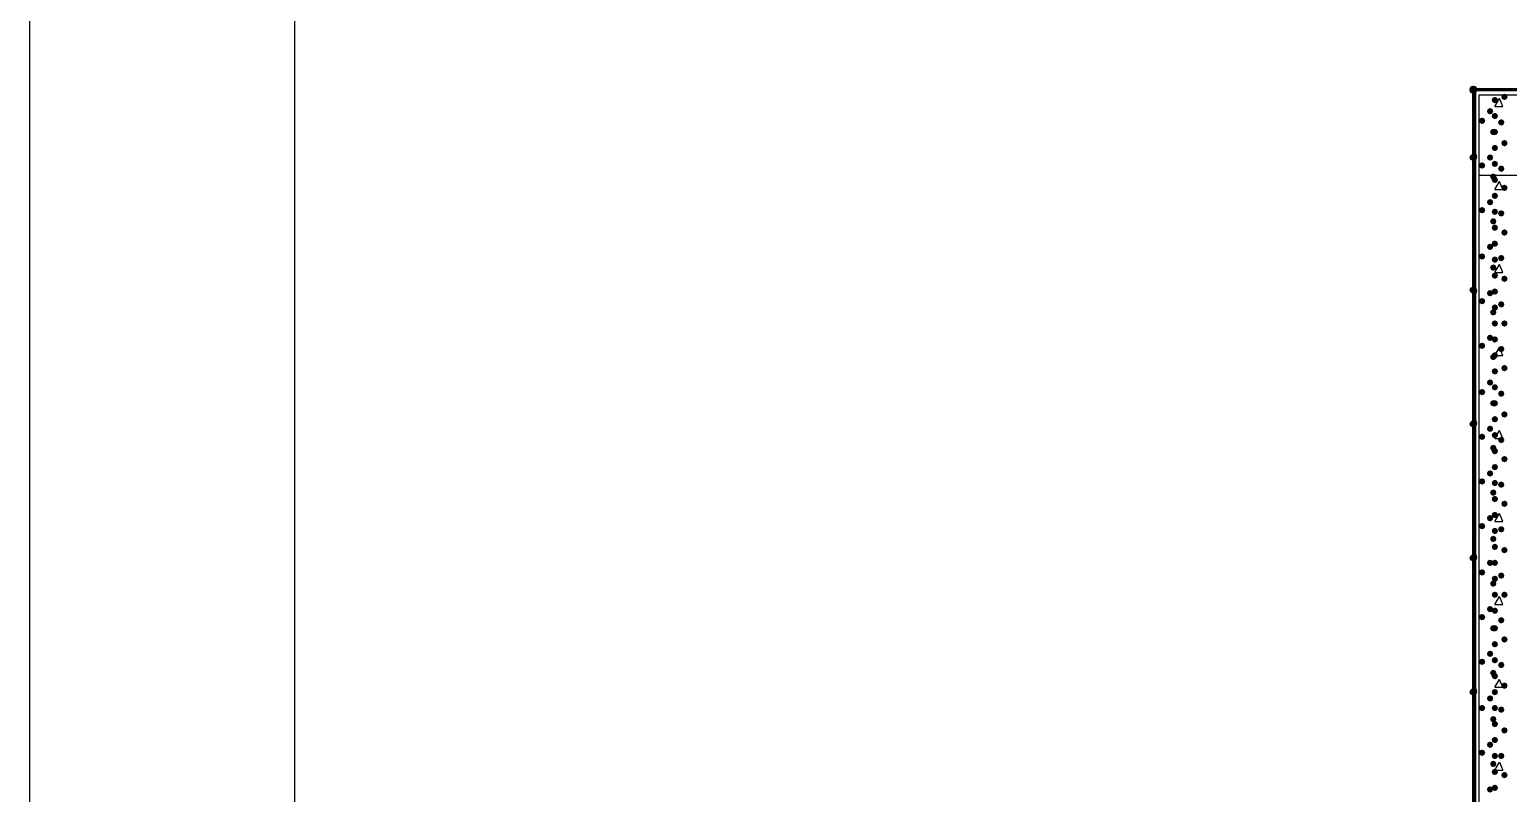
# Model space of a CAD drawing. Header units: millimetres. Extents: x 0 to 420, y 0 to 297.
# Drawn here: x 0.21 to 39.43, y 209.4 to 229.67 of the extents above; entities that cross this region are included whole.
import ezdxf

# ---------------------------------------------------------------- set-up
doc = ezdxf.new("R2010")
doc.units = ezdxf.units.MM
doc.layers.get('0').update_dxf_attribs({"linetype": 'CONTINUOUS'})

msp = doc.modelspace()

# ---------------------------------------------------------------- hatches: boundary and pattern name
at = {"true_color": 0x0000fe}
for points in [[(38.565667, 228.092), (38.540796, 228.032204), (38.481, 228.007333), (38.421204, 228.032204), (38.396333, 228.092), (38.421204, 228.151796), (38.481, 228.176667), (38.540796, 228.151796)], [(38.565667, 228.092), (38.540796, 228.032204), (38.481, 228.007333), (38.421204, 228.032204), (38.396333, 228.092), (38.421204, 228.151796), (38.481, 228.176667), (38.540796, 228.151796)], [(38.565667, 228.049667), (38.540796, 227.989871), (38.481, 227.965), (38.421204, 227.989871), (38.396333, 228.049667), (38.421204, 228.109462), (38.481, 228.134333), (38.540796, 228.109463)], [(38.608, 228.092), (38.583129, 228.032204), (38.523333, 228.007333), (38.463538, 228.032204), (38.438667, 228.092), (38.463537, 228.151796), (38.523333, 228.176667), (38.583129, 228.151796)], [(38.608, 228.092), (38.583129, 228.032204), (38.523333, 228.007333), (38.463538, 228.032204), (38.438667, 228.092), (38.463537, 228.151796), (38.523333, 228.176667), (38.583129, 228.151796)], [(38.608, 228.049667), (38.583129, 227.989871), (38.523333, 227.965), (38.463538, 227.989871), (38.438667, 228.049667), (38.463537, 228.109462), (38.523333, 228.134333), (38.583129, 228.109463)], [(38.608, 228.049667), (38.583129, 227.989871), (38.523333, 227.965), (38.463538, 227.989871), (38.438667, 228.049667), (38.463537, 228.109462), (38.523333, 228.134333), (38.583129, 228.109463)], [(38.608, 228.049667), (38.583129, 227.989871), (38.523333, 227.965), (38.463538, 227.989871), (38.438667, 228.049667), (38.463537, 228.109462), (38.523333, 228.134333), (38.583129, 228.109463)], [(38.608, 228.049667), (38.583129, 227.989871), (38.523333, 227.965), (38.463538, 227.989871), (38.438667, 228.049667), (38.463537, 228.109462), (38.523333, 228.134333), (38.583129, 228.109463)], [(38.608, 228.049667), (38.583129, 227.989871), (38.523333, 227.965), (38.463538, 227.989871), (38.438667, 228.049667), (38.463537, 228.109462), (38.523333, 228.134333), (38.583129, 228.109463)], [(38.608, 228.049667), (38.583129, 227.989871), (38.523333, 227.965), (38.463538, 227.989871), (38.438667, 228.049667), (38.463537, 228.109462), (38.523333, 228.134333), (38.583129, 228.109463)], [(38.608, 228.049667), (38.583129, 227.989871), (38.523333, 227.965), (38.463538, 227.989871), (38.438667, 228.049667), (38.463537, 228.109462), (38.523333, 228.134333), (38.583129, 228.109463)], [(38.565667, 226.271667), (38.540796, 226.211871), (38.481, 226.187), (38.421204, 226.211871), (38.396333, 226.271667), (38.421204, 226.331462), (38.481, 226.356333), (38.540796, 226.331463)], [(38.608, 226.314), (38.583129, 226.254204), (38.523333, 226.229333), (38.463538, 226.254204), (38.438667, 226.314), (38.463537, 226.373796), (38.523333, 226.398667), (38.583129, 226.373796)], [(38.608, 226.271667), (38.583129, 226.211871), (38.523333, 226.187), (38.463538, 226.211871), (38.438667, 226.271667), (38.463537, 226.331462), (38.523333, 226.356333), (38.583129, 226.331463)], [(38.565667, 222.758), (38.540796, 222.698204), (38.481, 222.673333), (38.421204, 222.698204), (38.396333, 222.758), (38.421204, 222.817796), (38.481, 222.842667), (38.540796, 222.817796)], [(38.608, 222.758), (38.583129, 222.698204), (38.523333, 222.673333), (38.463538, 222.698204), (38.438667, 222.758), (38.463537, 222.817796), (38.523333, 222.842667), (38.583129, 222.817796)], [(38.608, 222.758), (38.583129, 222.698204), (38.523333, 222.673333), (38.463538, 222.698204), (38.438667, 222.758), (38.463537, 222.817796), (38.523333, 222.842667), (38.583129, 222.817796)], [(38.608, 222.715667), (38.583129, 222.655871), (38.523333, 222.631), (38.463538, 222.655871), (38.438667, 222.715667), (38.463537, 222.775462), (38.523333, 222.800333), (38.583129, 222.775463)], [(38.565667, 219.202), (38.540796, 219.142204), (38.481, 219.117333), (38.421204, 219.142204), (38.396333, 219.202), (38.421204, 219.261796), (38.481, 219.286667), (38.540796, 219.261796)], [(38.608, 219.244333), (38.583129, 219.184537), (38.523333, 219.159667), (38.463538, 219.184537), (38.438667, 219.244333), (38.463537, 219.304129), (38.523333, 219.329), (38.583129, 219.304129)], [(38.608, 219.202), (38.583129, 219.142204), (38.523333, 219.117333), (38.463538, 219.142204), (38.438667, 219.202), (38.463537, 219.261796), (38.523333, 219.286667), (38.583129, 219.261796)], [(38.608, 219.202), (38.583129, 219.142204), (38.523333, 219.117333), (38.463538, 219.142204), (38.438667, 219.202), (38.463537, 219.261796), (38.523333, 219.286667), (38.583129, 219.261796)], [(38.565667, 215.646), (38.540796, 215.586204), (38.481, 215.561333), (38.421204, 215.586204), (38.396333, 215.646), (38.421204, 215.705796), (38.481, 215.730667), (38.540796, 215.705796)], [(38.608, 215.688333), (38.583129, 215.628537), (38.523333, 215.603667), (38.463538, 215.628537), (38.438667, 215.688333), (38.463537, 215.748129), (38.523333, 215.773), (38.583129, 215.748129)], [(38.608, 215.646), (38.583129, 215.586204), (38.523333, 215.561333), (38.463538, 215.586204), (38.438667, 215.646), (38.463537, 215.705796), (38.523333, 215.730667), (38.583129, 215.705796)], [(38.608, 215.646), (38.583129, 215.586204), (38.523333, 215.561333), (38.463538, 215.586204), (38.438667, 215.646), (38.463537, 215.705796), (38.523333, 215.730667), (38.583129, 215.705796)], [(38.608, 212.132333), (38.583129, 212.072537), (38.523333, 212.047667), (38.463538, 212.072537), (38.438667, 212.132333), (38.463537, 212.192129), (38.523333, 212.217), (38.583129, 212.192129)], [(38.565667, 212.09), (38.540796, 212.030204), (38.481, 212.005333), (38.421204, 212.030204), (38.396333, 212.09), (38.421204, 212.149796), (38.481, 212.174667), (38.540796, 212.149796)], [(38.608, 212.09), (38.583129, 212.030204), (38.523333, 212.005333), (38.463538, 212.030204), (38.438667, 212.09), (38.463537, 212.149796), (38.523333, 212.174667), (38.583129, 212.149796)], [(38.608, 212.09), (38.583129, 212.030204), (38.523333, 212.005333), (38.463538, 212.030204), (38.438667, 212.09), (38.463537, 212.149796), (38.523333, 212.174667), (38.583129, 212.149796)]]:
    msp.add_hatch(color=0, dxfattribs=at).paths.add_polyline_path(points, flags=0)
at = {"true_color": 0x000007}
for points in [[(38.608, 228.049667), (38.583129, 227.989871), (38.523333, 227.965), (38.463538, 227.989871), (38.438667, 228.049667), (38.463537, 228.109462), (38.523333, 228.134333), (38.583129, 228.109463)], [(38.523333, 228.049667), (38.565667, 228.049667)], [(38.523333, 228.049667), (38.565667, 228.049667)], [(39.158333, 227.795667), (39.133463, 227.735871), (39.073667, 227.711), (39.013871, 227.735871), (38.989, 227.795667), (39.013871, 227.855462), (39.073667, 227.880333), (39.133462, 227.855463)], [(39.412333, 227.880333), (39.387463, 227.820537), (39.327667, 227.795667), (39.267871, 227.820537), (39.243, 227.880333), (39.267871, 227.940129), (39.327667, 227.965), (39.387462, 227.940129)], [(39.031333, 227.499333), (39.006462, 227.439537), (38.946667, 227.414667), (38.886871, 227.439537), (38.862, 227.499333), (38.886871, 227.559129), (38.946667, 227.584), (39.006462, 227.559129)], [(38.819667, 227.245333), (38.794796, 227.185537), (38.735, 227.160667), (38.675204, 227.185537), (38.650333, 227.245333), (38.675204, 227.305129), (38.735, 227.33), (38.794796, 227.305129)], [(39.158333, 227.372333), (39.133463, 227.312537), (39.073667, 227.287667), (39.013871, 227.312537), (38.989, 227.372333), (39.013871, 227.432129), (39.073667, 227.457), (39.133462, 227.432129)], [(39.327667, 227.203), (39.302796, 227.143204), (39.243, 227.118333), (39.183204, 227.143204), (39.158333, 227.203), (39.183204, 227.262796), (39.243, 227.287667), (39.302796, 227.262796)], [(39.116, 226.949), (39.091129, 226.889204), (39.031333, 226.864333), (38.971537, 226.889204), (38.946667, 226.949), (38.971537, 227.008796), (39.031333, 227.033667), (39.091129, 227.008796)], [(39.158333, 226.949), (39.133463, 226.889204), (39.073667, 226.864333), (39.013871, 226.889204), (38.989, 226.949), (39.013871, 227.008796), (39.073667, 227.033667), (39.133462, 227.008796)], [(39.412333, 226.652667), (39.387463, 226.592871), (39.327667, 226.568), (39.267871, 226.592871), (39.243, 226.652667), (39.267871, 226.712462), (39.327667, 226.737333), (39.387462, 226.712463)], [(39.031333, 226.271667), (39.006462, 226.211871), (38.946667, 226.187), (38.886871, 226.211871), (38.862, 226.271667), (38.886871, 226.331462), (38.946667, 226.356333), (39.006462, 226.331463)], [(39.158333, 226.525667), (39.133463, 226.465871), (39.073667, 226.441), (39.013871, 226.465871), (38.989, 226.525667), (39.013871, 226.585462), (39.073667, 226.610333), (39.133462, 226.585463)], [(38.819667, 226.06), (38.794796, 226.000204), (38.735, 225.975333), (38.675204, 226.000204), (38.650333, 226.06), (38.675204, 226.119796), (38.735, 226.144667), (38.794796, 226.119796)], [(39.158333, 226.102333), (39.133463, 226.042537), (39.073667, 226.017667), (39.013871, 226.042537), (38.989, 226.102333), (39.013871, 226.162129), (39.073667, 226.187), (39.133462, 226.162129)], [(39.327667, 225.975333), (39.302796, 225.915537), (39.243, 225.890667), (39.183204, 225.915537), (39.158333, 225.975333), (39.183204, 226.035129), (39.243, 226.06), (39.302796, 226.035129)]]:
    msp.add_hatch(color=0, dxfattribs=at).paths.add_polyline_path(points, flags=0)
h = msp.add_hatch(color=0, dxfattribs=at)
h.paths.add_polyline_path([(38.565667, 228.049667), (38.523333, 228.049667), (38.565667, 84.455)], flags=0)
h.paths.add_polyline_path([(38.523333, 228.049667), (38.565667, 84.455), (38.523333, 84.455)], flags=0)
h = msp.add_hatch(color=0, dxfattribs=at)
h.paths.add_polyline_path([(38.565667, 228.049667), (386.969, 228.049667)], flags=0)
h.paths.add_polyline_path([(386.969, 228.049667), (38.565667, 228.049667)], flags=0)
at = {"true_color": 0x000008}
for points in [[(39.116, 225.763667), (39.091129, 225.703871), (39.031333, 225.679), (38.971537, 225.703871), (38.946667, 225.763667), (38.971537, 225.823462), (39.031333, 225.848333), (39.091129, 225.823463)], [(39.158333, 225.679), (39.133463, 225.619204), (39.073667, 225.594333), (39.013871, 225.619204), (38.989, 225.679), (39.013871, 225.738796), (39.073667, 225.763667), (39.133462, 225.738796)], [(39.412333, 225.467333), (39.387463, 225.407537), (39.327667, 225.382667), (39.267871, 225.407537), (39.243, 225.467333), (39.267871, 225.527129), (39.327667, 225.552), (39.387462, 225.527129)], [(39.031333, 225.086333), (39.006462, 225.026537), (38.946667, 225.001667), (38.886871, 225.026537), (38.862, 225.086333), (38.886871, 225.146129), (38.946667, 225.171), (39.006462, 225.146129)], [(39.158333, 225.255667), (39.133463, 225.195871), (39.073667, 225.171), (39.013871, 225.195871), (38.989, 225.255667), (39.013871, 225.315462), (39.073667, 225.340333), (39.133462, 225.315463)], [(38.819667, 224.874667), (38.794796, 224.814871), (38.735, 224.79), (38.675204, 224.814871), (38.650333, 224.874667), (38.675204, 224.934462), (38.735, 224.959333), (38.794796, 224.934463)], [(39.158333, 224.832333), (39.133463, 224.772537), (39.073667, 224.747667), (39.013871, 224.772537), (38.989, 224.832333), (39.013871, 224.892129), (39.073667, 224.917), (39.133462, 224.892129)], [(39.327667, 224.79), (39.302796, 224.730204), (39.243, 224.705333), (39.183204, 224.730204), (39.158333, 224.79), (39.183204, 224.849796), (39.243, 224.874667), (39.302796, 224.849796)], [(39.116, 224.578333), (39.091129, 224.518537), (39.031333, 224.493667), (38.971537, 224.518537), (38.946667, 224.578333), (38.971537, 224.638129), (39.031333, 224.663), (39.091129, 224.638129)], [(39.158333, 224.409), (39.133463, 224.349204), (39.073667, 224.324333), (39.013871, 224.349204), (38.989, 224.409), (39.013871, 224.468796), (39.073667, 224.493667), (39.133462, 224.468796)], [(39.412333, 224.282), (39.387463, 224.222204), (39.327667, 224.197333), (39.267871, 224.222204), (39.243, 224.282), (39.267871, 224.341796), (39.327667, 224.366667), (39.387462, 224.341796)], [(39.031333, 223.901), (39.006462, 223.841204), (38.946667, 223.816333), (38.886871, 223.841204), (38.862, 223.901), (38.886871, 223.960796), (38.946667, 223.985667), (39.006462, 223.960796)], [(39.158333, 223.985667), (39.133463, 223.925871), (39.073667, 223.901), (39.013871, 223.925871), (38.989, 223.985667), (39.013871, 224.045462), (39.073667, 224.070333), (39.133462, 224.045463)], [(38.819667, 223.647), (38.794796, 223.587204), (38.735, 223.562333), (38.675204, 223.587204), (38.650333, 223.647), (38.675204, 223.706796), (38.735, 223.731667), (38.794796, 223.706796)], [(39.158333, 223.562333), (39.133463, 223.502537), (39.073667, 223.477667), (39.013871, 223.502537), (38.989, 223.562333), (39.013871, 223.622129), (39.073667, 223.647), (39.133462, 223.622129)], [(39.327667, 223.604667), (39.302796, 223.544871), (39.243, 223.52), (39.183204, 223.544871), (39.158333, 223.604667), (39.183204, 223.664462), (39.243, 223.689333), (39.302796, 223.664463)], [(39.116, 223.350667), (39.091129, 223.290871), (39.031333, 223.266), (38.971537, 223.290871), (38.946667, 223.350667), (38.971537, 223.410462), (39.031333, 223.435333), (39.091129, 223.410463)], [(39.158333, 223.139), (39.133463, 223.079204), (39.073667, 223.054333), (39.013871, 223.079204), (38.989, 223.139), (39.013871, 223.198796), (39.073667, 223.223667), (39.133462, 223.198796)], [(39.158333, 222.715667), (39.133463, 222.655871), (39.073667, 222.631), (39.013871, 222.655871), (38.989, 222.715667), (39.013871, 222.775462), (39.073667, 222.800333), (39.133462, 222.775463)], [(39.412333, 223.054333), (39.387463, 222.994537), (39.327667, 222.969667), (39.267871, 222.994537), (39.243, 223.054333), (39.267871, 223.114129), (39.327667, 223.139), (39.387462, 223.114129)], [(38.819667, 222.461667), (38.794796, 222.401871), (38.735, 222.377), (38.675204, 222.401871), (38.650333, 222.461667), (38.675204, 222.521462), (38.735, 222.546333), (38.794796, 222.521463)], [(39.031333, 222.673333), (39.006462, 222.613537), (38.946667, 222.588667), (38.886871, 222.613537), (38.862, 222.673333), (38.886871, 222.733129), (38.946667, 222.758), (39.006462, 222.733129)], [(39.327667, 222.377), (39.302796, 222.317204), (39.243, 222.292333), (39.183204, 222.317204), (39.158333, 222.377), (39.183204, 222.436796), (39.243, 222.461667), (39.302796, 222.436796)], [(39.116, 222.165333), (39.091129, 222.105537), (39.031333, 222.080667), (38.971537, 222.105537), (38.946667, 222.165333), (38.971537, 222.225129), (39.031333, 222.25), (39.091129, 222.225129)], [(39.158333, 222.292333), (39.133463, 222.232537), (39.073667, 222.207667), (39.013871, 222.232537), (38.989, 222.292333), (39.013871, 222.352129), (39.073667, 222.377), (39.133462, 222.352129)], [(39.158333, 221.869), (39.133463, 221.809204), (39.073667, 221.784333), (39.013871, 221.809204), (38.989, 221.869), (39.013871, 221.928796), (39.073667, 221.953667), (39.133462, 221.928796)], [(39.412333, 221.869), (39.387463, 221.809204), (39.327667, 221.784333), (39.267871, 221.809204), (39.243, 221.869), (39.267871, 221.928796), (39.327667, 221.953667), (39.387462, 221.928796)], [(38.819667, 221.276333), (38.794796, 221.216537), (38.735, 221.191667), (38.675204, 221.216537), (38.650333, 221.276333), (38.675204, 221.336129), (38.735, 221.361), (38.794796, 221.336129)], [(39.031333, 221.488), (39.006462, 221.428204), (38.946667, 221.403333), (38.886871, 221.428204), (38.862, 221.488), (38.886871, 221.547796), (38.946667, 221.572667), (39.006462, 221.547796)], [(39.158333, 221.445667), (39.133463, 221.385871), (39.073667, 221.361), (39.013871, 221.385871), (38.989, 221.445667), (39.013871, 221.505462), (39.073667, 221.530333), (39.133462, 221.505463)], [(39.327667, 221.191667), (39.302796, 221.131871), (39.243, 221.107), (39.183204, 221.131871), (39.158333, 221.191667), (39.183204, 221.251462), (39.243, 221.276333), (39.302796, 221.251463)], [(39.116, 220.98), (39.091129, 220.920204), (39.031333, 220.895333), (38.971537, 220.920204), (38.946667, 220.98), (38.971537, 221.039796), (39.031333, 221.064667), (39.091129, 221.039796)], [(39.158333, 221.022333), (39.133463, 220.962537), (39.073667, 220.937667), (39.013871, 220.962537), (38.989, 221.022333), (39.013871, 221.082129), (39.073667, 221.107), (39.133462, 221.082129)], [(39.158333, 220.599), (39.133463, 220.539204), (39.073667, 220.514333), (39.013871, 220.539204), (38.989, 220.599), (39.013871, 220.658796), (39.073667, 220.683667), (39.133462, 220.658796)], [(39.412333, 220.683667), (39.387463, 220.623871), (39.327667, 220.599), (39.267871, 220.623871), (39.243, 220.683667), (39.267871, 220.743462), (39.327667, 220.768333), (39.387462, 220.743463)], [(38.819667, 220.048667), (38.794796, 219.988871), (38.735, 219.964), (38.675204, 219.988871), (38.650333, 220.048667), (38.675204, 220.108462), (38.735, 220.133333), (38.794796, 220.108463)], [(39.031333, 220.302667), (39.006462, 220.242871), (38.946667, 220.218), (38.886871, 220.242871), (38.862, 220.302667), (38.886871, 220.362462), (38.946667, 220.387333), (39.006462, 220.362463)], [(39.158333, 220.175667), (39.133463, 220.115871), (39.073667, 220.091), (39.013871, 220.115871), (38.989, 220.175667), (39.013871, 220.235462), (39.073667, 220.260333), (39.133462, 220.235463)], [(39.327667, 220.006333), (39.302796, 219.946537), (39.243, 219.921667), (39.183204, 219.946537), (39.158333, 220.006333), (39.183204, 220.066129), (39.243, 220.091), (39.302796, 220.066129)], [(39.116, 219.752333), (39.091129, 219.692537), (39.031333, 219.667667), (38.971537, 219.692537), (38.946667, 219.752333), (38.971537, 219.812129), (39.031333, 219.837), (39.091129, 219.812129)], [(39.158333, 219.752333), (39.133463, 219.692537), (39.073667, 219.667667), (39.013871, 219.692537), (38.989, 219.752333), (39.013871, 219.812129), (39.073667, 219.837), (39.133462, 219.812129)], [(39.158333, 219.329), (39.133463, 219.269204), (39.073667, 219.244333), (39.013871, 219.269204), (38.989, 219.329), (39.013871, 219.388796), (39.073667, 219.413667), (39.133462, 219.388796)], [(39.412333, 219.456), (39.387463, 219.396204), (39.327667, 219.371333), (39.267871, 219.396204), (39.243, 219.456), (39.267871, 219.515796), (39.327667, 219.540667), (39.387462, 219.515796)], [(38.819667, 218.863333), (38.794796, 218.803537), (38.735, 218.778667), (38.675204, 218.803537), (38.650333, 218.863333), (38.675204, 218.923129), (38.735, 218.948), (38.794796, 218.923129)], [(39.031333, 219.075), (39.006462, 219.015204), (38.946667, 218.990333), (38.886871, 219.015204), (38.862, 219.075), (38.886871, 219.134796), (38.946667, 219.159667), (39.006462, 219.134796)], [(39.158333, 218.905667), (39.133463, 218.845871), (39.073667, 218.821), (39.013871, 218.845871), (38.989, 218.905667), (39.013871, 218.965462), (39.073667, 218.990333), (39.133462, 218.965463)], [(39.327667, 218.778667), (39.302796, 218.718871), (39.243, 218.694), (39.183204, 218.718871), (39.158333, 218.778667), (39.183204, 218.838462), (39.243, 218.863333), (39.302796, 218.838463)], [(39.116, 218.567), (39.091129, 218.507204), (39.031333, 218.482333), (38.971537, 218.507204), (38.946667, 218.567), (38.971537, 218.626796), (39.031333, 218.651667), (39.091129, 218.626796)], [(39.158333, 218.482333), (39.133463, 218.422537), (39.073667, 218.397667), (39.013871, 218.422537), (38.989, 218.482333), (39.013871, 218.542129), (39.073667, 218.567), (39.133462, 218.542129)], [(39.158333, 218.059), (39.133463, 217.999204), (39.073667, 217.974333), (39.013871, 217.999204), (38.989, 218.059), (39.013871, 218.118796), (39.073667, 218.143667), (39.133462, 218.118796)], [(39.412333, 218.270667), (39.387463, 218.210871), (39.327667, 218.186), (39.267871, 218.210871), (39.243, 218.270667), (39.267871, 218.330462), (39.327667, 218.355333), (39.387462, 218.330463)], [(38.819667, 217.678), (38.794796, 217.618204), (38.735, 217.593333), (38.675204, 217.618204), (38.650333, 217.678), (38.675204, 217.737796), (38.735, 217.762667), (38.794796, 217.737796)], [(39.031333, 217.889667), (39.006462, 217.829871), (38.946667, 217.805), (38.886871, 217.829871), (38.862, 217.889667), (38.886871, 217.949462), (38.946667, 217.974333), (39.006462, 217.949463)], [(39.158333, 217.635667), (39.133463, 217.575871), (39.073667, 217.551), (39.013871, 217.575871), (38.989, 217.635667), (39.013871, 217.695462), (39.073667, 217.720333), (39.133462, 217.695463)], [(39.116, 217.381667), (39.091129, 217.321871), (39.031333, 217.297), (38.971537, 217.321871), (38.946667, 217.381667), (38.971537, 217.441462), (39.031333, 217.466333), (39.091129, 217.441463)], [(39.158333, 217.212333), (39.133463, 217.152537), (39.073667, 217.127667), (39.013871, 217.152537), (38.989, 217.212333), (39.013871, 217.272129), (39.073667, 217.297), (39.133462, 217.272129)], [(39.327667, 217.593333), (39.302796, 217.533537), (39.243, 217.508667), (39.183204, 217.533537), (39.158333, 217.593333), (39.183204, 217.653129), (39.243, 217.678), (39.302796, 217.653129)], [(39.412333, 217.085333), (39.387463, 217.025537), (39.327667, 217.000667), (39.267871, 217.025537), (39.243, 217.085333), (39.267871, 217.145129), (39.327667, 217.17), (39.387462, 217.145129)], [(38.819667, 216.492667), (38.794796, 216.432871), (38.735, 216.408), (38.675204, 216.432871), (38.650333, 216.492667), (38.675204, 216.552462), (38.735, 216.577333), (38.794796, 216.552463)], [(39.031333, 216.704333), (39.006462, 216.644537), (38.946667, 216.619667), (38.886871, 216.644537), (38.862, 216.704333), (38.886871, 216.764129), (38.946667, 216.789), (39.006462, 216.764129)], [(39.158333, 216.789), (39.133463, 216.729204), (39.073667, 216.704333), (39.013871, 216.729204), (38.989, 216.789), (39.013871, 216.848796), (39.073667, 216.873667), (39.133462, 216.848796)], [(39.116, 216.154), (39.091129, 216.094204), (39.031333, 216.069333), (38.971537, 216.094204), (38.946667, 216.154), (38.971537, 216.213796), (39.031333, 216.238667), (39.091129, 216.213796)], [(39.158333, 216.365667), (39.133463, 216.305871), (39.073667, 216.281), (39.013871, 216.305871), (38.989, 216.365667), (39.013871, 216.425462), (39.073667, 216.450333), (39.133462, 216.425463)], [(39.327667, 216.408), (39.302796, 216.348204), (39.243, 216.323333), (39.183204, 216.348204), (39.158333, 216.408), (39.183204, 216.467796), (39.243, 216.492667), (39.302796, 216.467796)], [(39.158333, 215.942333), (39.133463, 215.882537), (39.073667, 215.857667), (39.013871, 215.882537), (38.989, 215.942333), (39.013871, 216.002129), (39.073667, 216.027), (39.133462, 216.002129)], [(39.412333, 215.857667), (39.387463, 215.797871), (39.327667, 215.773), (39.267871, 215.797871), (39.243, 215.857667), (39.267871, 215.917462), (39.327667, 215.942333), (39.387462, 215.917463)], [(38.819667, 215.265), (38.794796, 215.205204), (38.735, 215.180333), (38.675204, 215.205204), (38.650333, 215.265), (38.675204, 215.324796), (38.735, 215.349667), (38.794796, 215.324796)], [(39.031333, 215.519), (39.006462, 215.459204), (38.946667, 215.434333), (38.886871, 215.459204), (38.862, 215.519), (38.886871, 215.578796), (38.946667, 215.603667), (39.006462, 215.578796)], [(39.158333, 215.519), (39.133463, 215.459204), (39.073667, 215.434333), (39.013871, 215.459204), (38.989, 215.519), (39.013871, 215.578796), (39.073667, 215.603667), (39.133462, 215.578796)], [(39.116, 214.968667), (39.091129, 214.908871), (39.031333, 214.884), (38.971537, 214.908871), (38.946667, 214.968667), (38.971537, 215.028462), (39.031333, 215.053333), (39.091129, 215.028463)], [(39.158333, 215.095667), (39.133463, 215.035871), (39.073667, 215.011), (39.013871, 215.035871), (38.989, 215.095667), (39.013871, 215.155462), (39.073667, 215.180333), (39.133462, 215.155463)], [(39.327667, 215.180333), (39.302796, 215.120537), (39.243, 215.095667), (39.183204, 215.120537), (39.158333, 215.180333), (39.183204, 215.240129), (39.243, 215.265), (39.302796, 215.240129)], [(39.158333, 214.672333), (39.133463, 214.612537), (39.073667, 214.587667), (39.013871, 214.612537), (38.989, 214.672333), (39.013871, 214.732129), (39.073667, 214.757), (39.133462, 214.732129)], [(39.412333, 214.672333), (39.387463, 214.612537), (39.327667, 214.587667), (39.267871, 214.612537), (39.243, 214.672333), (39.267871, 214.732129), (39.327667, 214.757), (39.387462, 214.732129)], [(38.819667, 214.079667), (38.794796, 214.019871), (38.735, 213.995), (38.675204, 214.019871), (38.650333, 214.079667), (38.675204, 214.139462), (38.735, 214.164333), (38.794796, 214.139463)], [(39.031333, 214.291333), (39.006462, 214.231537), (38.946667, 214.206667), (38.886871, 214.231537), (38.862, 214.291333), (38.886871, 214.351129), (38.946667, 214.376), (39.006462, 214.351129)], [(39.158333, 214.249), (39.133463, 214.189204), (39.073667, 214.164333), (39.013871, 214.189204), (38.989, 214.249), (39.013871, 214.308796), (39.073667, 214.333667), (39.133462, 214.308796)], [(39.116, 213.783333), (39.091129, 213.723537), (39.031333, 213.698667), (38.971537, 213.723537), (38.946667, 213.783333), (38.971537, 213.843129), (39.031333, 213.868), (39.091129, 213.843129)], [(39.158333, 213.783333), (39.133463, 213.723537), (39.073667, 213.698667), (39.013871, 213.723537), (38.989, 213.783333), (39.013871, 213.843129), (39.073667, 213.868), (39.133462, 213.843129)], [(39.327667, 213.995), (39.302796, 213.935204), (39.243, 213.910333), (39.183204, 213.935204), (39.158333, 213.995), (39.183204, 214.054796), (39.243, 214.079667), (39.302796, 214.054796)], [(39.158333, 213.36), (39.133463, 213.300204), (39.073667, 213.275333), (39.013871, 213.300204), (38.989, 213.36), (39.013871, 213.419796), (39.073667, 213.444667), (39.133462, 213.419796)], [(39.412333, 213.487), (39.387463, 213.427204), (39.327667, 213.402333), (39.267871, 213.427204), (39.243, 213.487), (39.267871, 213.546796), (39.327667, 213.571667), (39.387462, 213.546796)], [(38.819667, 212.894333), (38.794796, 212.834537), (38.735, 212.809667), (38.675204, 212.834537), (38.650333, 212.894333), (38.675204, 212.954129), (38.735, 212.979), (38.794796, 212.954129)], [(39.031333, 213.106), (39.006462, 213.046204), (38.946667, 213.021333), (38.886871, 213.046204), (38.862, 213.106), (38.886871, 213.165796), (38.946667, 213.190667), (39.006462, 213.165796)], [(39.158333, 212.936667), (39.133463, 212.876871), (39.073667, 212.852), (39.013871, 212.876871), (38.989, 212.936667), (39.013871, 212.996462), (39.073667, 213.021333), (39.133462, 212.996463)], [(39.116, 212.598), (39.091129, 212.538204), (39.031333, 212.513333), (38.971537, 212.538204), (38.946667, 212.598), (38.971537, 212.657796), (39.031333, 212.682667), (39.091129, 212.657796)], [(39.158333, 212.513333), (39.133463, 212.453537), (39.073667, 212.428667), (39.013871, 212.453537), (38.989, 212.513333), (39.013871, 212.573129), (39.073667, 212.598), (39.133462, 212.573129)], [(39.327667, 212.809667), (39.302796, 212.749871), (39.243, 212.725), (39.183204, 212.749871), (39.158333, 212.809667), (39.183204, 212.869462), (39.243, 212.894333), (39.302796, 212.869463)], [(39.412333, 212.259333), (39.387463, 212.199537), (39.327667, 212.174667), (39.267871, 212.199537), (39.243, 212.259333), (39.267871, 212.319129), (39.327667, 212.344), (39.387462, 212.319129)], [(39.031333, 211.920667), (39.006462, 211.860871), (38.946667, 211.836), (38.886871, 211.860871), (38.862, 211.920667), (38.886871, 211.980462), (38.946667, 212.005333), (39.006462, 211.980463)], [(39.158333, 212.09), (39.133463, 212.030204), (39.073667, 212.005333), (39.013871, 212.030204), (38.989, 212.09), (39.013871, 212.149796), (39.073667, 212.174667), (39.133462, 212.149796)], [(38.819667, 211.666667), (38.794796, 211.606871), (38.735, 211.582), (38.675204, 211.606871), (38.650333, 211.666667), (38.675204, 211.726462), (38.735, 211.751333), (38.794796, 211.726463)], [(39.116, 211.370333), (39.091129, 211.310537), (39.031333, 211.285667), (38.971537, 211.310537), (38.946667, 211.370333), (38.971537, 211.430129), (39.031333, 211.455), (39.091129, 211.430129)], [(39.158333, 211.666667), (39.133463, 211.606871), (39.073667, 211.582), (39.013871, 211.606871), (38.989, 211.666667), (39.013871, 211.726462), (39.073667, 211.751333), (39.133462, 211.726463)], [(39.327667, 211.624333), (39.302796, 211.564537), (39.243, 211.539667), (39.183204, 211.564537), (39.158333, 211.624333), (39.183204, 211.684129), (39.243, 211.709), (39.302796, 211.684129)], [(39.158333, 211.243333), (39.133463, 211.183538), (39.073667, 211.158667), (39.013871, 211.183538), (38.989, 211.243333), (39.013871, 211.303129), (39.073667, 211.328), (39.133462, 211.303129)], [(39.412333, 211.074), (39.387463, 211.014204), (39.327667, 210.989333), (39.267871, 211.014204), (39.243, 211.074), (39.267871, 211.133796), (39.327667, 211.158667), (39.387462, 211.133796)], [(39.031333, 210.693), (39.006462, 210.633204), (38.946667, 210.608333), (38.886871, 210.633204), (38.862, 210.693), (38.886871, 210.752796), (38.946667, 210.777667), (39.006462, 210.752796)], [(39.158333, 210.82), (39.133463, 210.760204), (39.073667, 210.735333), (39.013871, 210.760204), (38.989, 210.82), (39.013871, 210.879796), (39.073667, 210.904667), (39.133462, 210.879796)], [(38.819667, 210.481333), (38.794796, 210.421537), (38.735, 210.396667), (38.675204, 210.421537), (38.650333, 210.481333), (38.675204, 210.541129), (38.735, 210.566), (38.794796, 210.541129)], [(39.116, 210.185), (39.091129, 210.125204), (39.031333, 210.100333), (38.971537, 210.125204), (38.946667, 210.185), (38.971537, 210.244796), (39.031333, 210.269667), (39.091129, 210.244796)], [(39.158333, 210.396667), (39.133463, 210.336871), (39.073667, 210.312), (39.013871, 210.336871), (38.989, 210.396667), (39.013871, 210.456462), (39.073667, 210.481333), (39.133462, 210.456463)], [(39.327667, 210.396667), (39.302796, 210.336871), (39.243, 210.312), (39.183204, 210.336871), (39.158333, 210.396667), (39.183204, 210.456462), (39.243, 210.481333), (39.302796, 210.456463)], [(39.158333, 209.973333), (39.133463, 209.913537), (39.073667, 209.888667), (39.013871, 209.913537), (38.989, 209.973333), (39.013871, 210.033129), (39.073667, 210.058), (39.133462, 210.033129)], [(39.412333, 209.888667), (39.387463, 209.828871), (39.327667, 209.804), (39.267871, 209.828871), (39.243, 209.888667), (39.267871, 209.948462), (39.327667, 209.973333), (39.387462, 209.948463)], [(39.031333, 209.507667), (39.006462, 209.447871), (38.946667, 209.423), (38.886871, 209.447871), (38.862, 209.507667), (38.886871, 209.567462), (38.946667, 209.592333), (39.006462, 209.567463)], [(39.158333, 209.55), (39.133463, 209.490204), (39.073667, 209.465333), (39.013871, 209.490204), (38.989, 209.55), (39.013871, 209.609796), (39.073667, 209.634667), (39.133462, 209.609796)]]:
    msp.add_hatch(color=0, dxfattribs=at).paths.add_polyline_path(points, flags=0)

# ---------------------------------------------------------------- linework, layer by layer
at = {"color": 0, "true_color": 0x000007}
for points in [[(0.211667, 0), (420.073667, 0), (420.073667, 296.926), (0.211667, 296.926)], [(7.239, 1.735667), (418.338, 1.735667), (418.338, 295.190333), (7.239, 295.190333)], [(38.481, 84.412667), (38.523333, 84.412667), (38.523333, 228.049667)], [(38.523333, 228.049667), (38.565667, 228.049667)], [(38.523333, 228.049667), (387.011333, 228.049667)], [(38.523333, 228.049667), (38.565667, 228.049667)], [(38.523333, 84.412667), (38.523333, 228.049667)], [(38.565667, 228.049667), (38.523333, 228.049667), (38.565667, 84.455)], [(38.523333, 228.049667), (38.565667, 84.455), (38.523333, 84.455)], [(38.565667, 228.049667), (386.969, 228.049667)], [(386.969, 228.049667), (38.565667, 228.049667)], [(38.650333, 227.922667), (38.650333, 225.806), (40.767, 225.806), (40.767, 227.922667)]]:
    msp.add_lwpolyline(points, close=True, dxfattribs=at)
for points in [[(38.523333, 228.049667), (38.481, 228.092)], [(387.011333, 228.092), (38.481, 228.092), (38.481, 228.049667)], [(38.481, 228.049667), (38.481, 84.412667)], [(387.011333, 228.092), (38.523333, 228.092), (387.011333, 228.092), (38.523333, 228.049667)], [(38.523333, 228.049667), (387.011333, 228.049667)], [(387.011333, 228.049667), (386.969, 228.049667), (38.565667, 228.049667), (38.523333, 228.049667)], [(38.523333, 84.412667), (38.523333, 228.049667)], [(38.523333, 228.049667), (38.523333, 84.455), (38.523333, 84.412667)], [(38.565667, 228.049667), (386.969, 228.049667)], [(38.565667, 84.455), (38.565667, 228.049667)], [(39.073667, 227.626333), (39.200667, 227.838)], [(39.073667, 227.626333), (39.285333, 227.626333)], [(39.285333, 227.626333), (39.200667, 227.838)], [(38.650333, 225.806), (38.650333, 206.756)]]:
    msp.add_lwpolyline(points, dxfattribs=at)
at = {"color": 0, "true_color": 0x000008}
for points in [[(39.073667, 225.425), (39.200667, 225.636667)], [(39.285333, 225.425), (39.200667, 225.636667)], [(39.073667, 225.425), (39.285333, 225.425)], [(39.073667, 223.223667), (39.200667, 223.435333)], [(39.073667, 223.223667), (39.285333, 223.223667)], [(39.285333, 223.223667), (39.200667, 223.435333)], [(39.073667, 221.022333), (39.200667, 221.234)], [(39.285333, 221.022333), (39.200667, 221.234)], [(39.073667, 221.022333), (39.285333, 221.022333)], [(39.073667, 218.821), (39.200667, 219.032667)], [(39.285333, 218.821), (39.200667, 219.032667)], [(39.073667, 218.821), (39.285333, 218.821)], [(39.073667, 216.619667), (39.200667, 216.831333)], [(39.073667, 216.619667), (39.285333, 216.619667)], [(39.285333, 216.619667), (39.200667, 216.831333)], [(39.073667, 214.418333), (39.200667, 214.63)], [(39.285333, 214.418333), (39.200667, 214.63)], [(39.073667, 214.418333), (39.285333, 214.418333)], [(39.073667, 212.217), (39.200667, 212.428667)], [(39.073667, 212.217), (39.285333, 212.217)], [(39.285333, 212.217), (39.200667, 212.428667)], [(39.073667, 210.015667), (39.200667, 210.227333), (39.285333, 210.015667)], [(39.073667, 210.015667), (39.285333, 210.015667)]]:
    msp.add_lwpolyline(points, dxfattribs=at)

doc.saveas('drawing.dxf')
